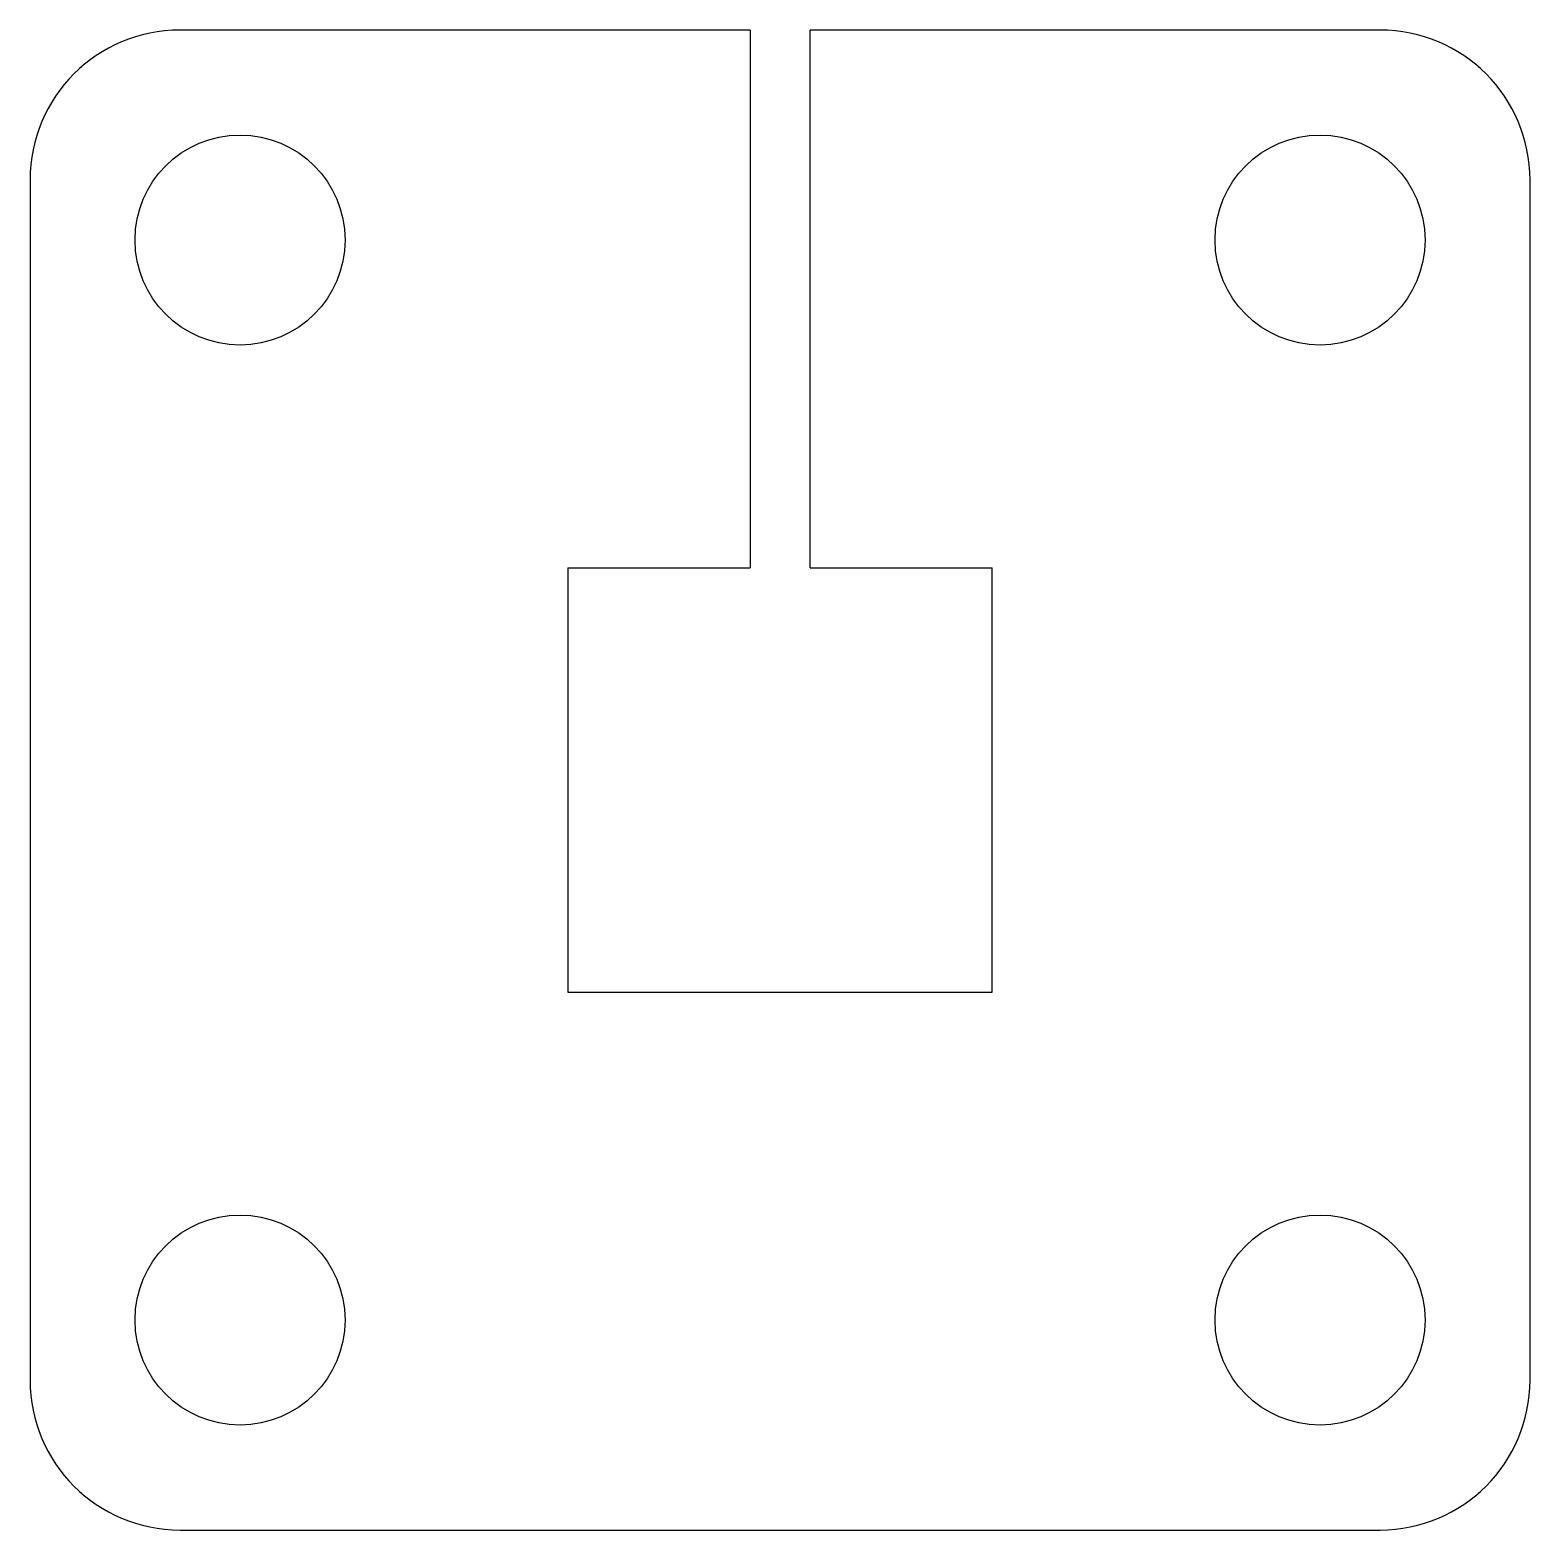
# Model space of a CAD drawing. Header units: millimetres. Extents: x 123.5 to 173.5, y 80 to 130.
import ezdxf

# ---------------------------------------------------------------- set-up
doc = ezdxf.new("R2010")
doc.units = ezdxf.units.MM
doc.layers.add('View', color=7, linetype='CONTINUOUS')

msp = doc.modelspace()

# ---------------------------------------------------------------- linework, layer by layer
at = {"layer": 'View'}
for p, q in [((147.5, 130), (128.5, 130)), ((147.5, 130), (147.5, 112.071)), ((149.5, 112.071), (149.5, 130)), ((168.5, 130), (149.5, 130)), ((123.5, 125), (123.5, 85)), ((173.5, 85), (173.5, 125)), ((141.429, 112.071), (147.5, 112.071)), ((141.429, 112.071), (141.429, 97.929)), ((149.5, 112.071), (155.571, 112.071)), ((155.571, 97.929), (155.571, 112.071)), ((141.429, 97.929), (155.571, 97.929)), ((128.5, 80), (168.5, 80))]:
    msp.add_line(p, q, dxfattribs=at)
for centre in [(130.5, 123), (166.5, 123), (130.5, 87), (166.5, 87)]:
    msp.add_circle(centre, 3.5, dxfattribs=at)
for centre, start, end in [((128.5, 125), 90, 180), ((168.5, 125), 0, 90), ((128.5, 85), 180, -90), ((168.5, 85), -90, 0)]:
    msp.add_arc(centre, 5, start, end, dxfattribs=at)

doc.saveas('drawing.dxf')
